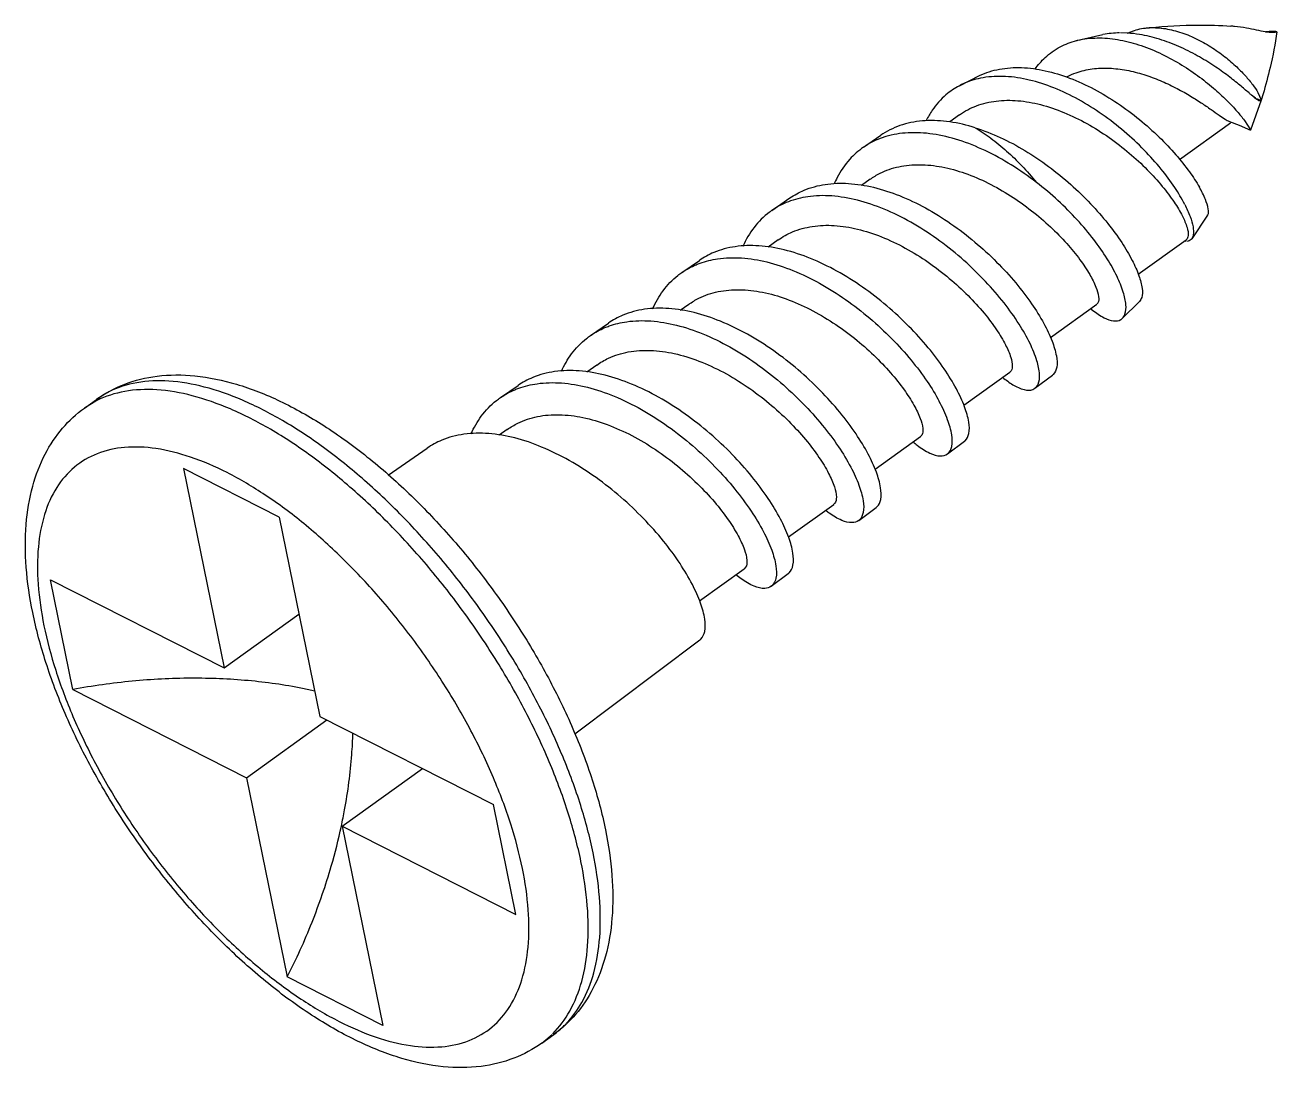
# Model space of a CAD drawing. Header units: millimetres. Extents: x 1367 to 2763, y -1119 to 322.
# Drawn here: x 1620.6 to 1629.56, y -7.83 to -0.37 of the extents above; entities that cross this region are included whole.
import ezdxf

# ---------------------------------------------------------------- set-up
doc = ezdxf.new("R2010")
doc.units = ezdxf.units.MM
doc.layers.add('02___PRT_ALL_AXES', color=7, linetype='Continuous')

msp = doc.modelspace()

# ---------------------------------------------------------------- linework, layer by layer
at = {"color": 7, "linetype": 'Continuous'}
for p, q in [((1628.492206499497, -0.4284236951310163), (1628.443242838221, -0.4269593521107709)), ((1627.459867047794, -0.7477032292905506), (1627.44029727998, -0.7513836130908658)), ((1629.407269833195, -0.8947131156108981), (1629.379899669504, -0.8721358150709193)), ((1629.396510461775, -0.8861379613107943), (1629.408086516858, -0.8933340378508206)), ((1629.411103886996, -0.8976778925105009), (1629.407269833195, -0.8947131156108981)), ((1629.425498394652, -0.8534224895309421), (1629.447734354755, -0.9057230148507074)), ((1629.412249320325, -0.895764807690739), (1629.446412272046, -0.9091930612512442)), ((1627.291376696427, -1.013246101810523), (1627.221038942771, -1.063889465090654)), ((1628.865323711092, -1.332668516050887), (1629.229455103741, -1.070492967251084)), ((1629.328838494002, -1.052997630130562), (1629.373414561815, -1.12157862327075)), ((1629.373031278352, -1.122698671831188), (1629.372676704508, -1.12276808749084)), ((1626.651480125081, -1.473973295670532), (1626.589240546738, -1.518785954330724)), ((1626.082436172997, -1.629060041631135), (1626.066877484285, -1.634788564590622)), ((1625.993067766518, -1.908890993270688), (1625.920473184764, -1.961159280911204)), ((1628.569665417475, -2.154298683810964), (1628.912699638699, -1.907313150350888)), ((1628.910555805029, -1.918787943250777), (1628.901201543827, -1.917850215891121)), ((1625.353171195158, -2.369618187130641), (1625.293054790112, -2.412902156951134)), ((1627.940957675652, -2.606969891750737), (1628.272803069871, -2.368040346750547)), ((1624.694755722558, -2.804538079290978), (1624.624565408281, -2.85507528835052)), ((1627.321860308315, -3.091862495751059), (1627.651512366814, -2.854512157650788)), ((1621.118821276781, -3.05807376729058), (1621.029247176026, -3.112331545491145)), ((1624.05485915373, -3.265265273150931), (1623.996950384615, -3.306959736370686)), ((1626.686235359106, -3.54951411283065), (1627.011615795454, -3.315239351510797)), ((1626.067116254439, -4.034422416570692), (1626.390321848805, -3.801713550011073)), ((1625.431429253011, -4.492118712250601), (1625.75042527746, -4.262440743871082)), ((1624.301268947929, -7.656789776850815), (1624.376064002812, -7.594049249551176))]:
    msp.add_line(p, q, dxfattribs=at)
msp.add_lwpolyline([(1629.222258097558, -1.06049716047113), (1629.292273073101, -1.086497126250663), (1629.372676641018, -1.122768237350954)], dxfattribs=at)
for points, start_tangent, end_tangent in [([(1628.436527535413, -0.4270066062708793), (1628.316923525191, -0.4390612202105331)], (-0.9999323860497306, -0.01162855661260936), (-0.980888079176051, -0.1945728041898899)), ([(1628.491020629378, -0.4293647143309727), (1628.51640837387, -0.4180084835510343), (1628.620464901854, -0.3921159546906665), (1628.622365428913, -0.3919008420908767)], (0.8964894892904508, 0.4430650015423775), (0.9938938297646918, 0.1103406323875024)), ([(1629.379899669504, -0.8721358150709193), (1629.362098816105, -0.856767573010643), (1629.296909203018, -0.8013709070709183), (1629.213012368003, -0.7348520637316369), (1629.111145955037, -0.6626598916310513), (1628.99183120764, -0.5899698160309299), (1628.859609419749, -0.5241514056316419), (1628.721055236623, -0.4721580018698432), (1628.5788917846, -0.438263672911603), (1628.492206499497, -0.4284236951317553)], (-0.7597978781316936, 0.6501593530716728), (-0.9981180463831766, 0.06132181898990928)), ([(1628.622365428913, -0.3919008420908767), (1628.734489525209, -0.3924118418307216), (1628.851177874508, -0.4163622562105047), (1628.96537580969, -0.4594734247510814), (1629.07644731475, -0.5188958814707121), (1629.177977132007, -0.5887876136708883), (1629.264705053552, -0.6619860220108649), (1629.335889074245, -0.7341021211110501), (1629.389595690234, -0.7994480508710922), (1629.425498394652, -0.853422489530999)], (0.993893830685443, 0.1103406240938315), (0.5004598357083367, -0.8657597546910949)), ([(1629.484989428841, -0.4208765016907137), (1629.479751473853, -0.4199667092507298), (1629.416631297841, -0.4072935011705567), (1629.342966182281, -0.3926451509911431), (1629.258894389531, -0.3807089620105444), (1629.232165794273, -0.3784406454906275)], (-0.9859196654974368, 0.1672196554996521), (-0.9976183221317216, 0.06897596209614391)), ([(1629.56192110123, -0.4189453346104983), (1629.528387790087, -0.4251294091108093), (1629.484989428841, -0.4208765016907137)], (-0.9037209734707269, -0.4281219477078022), (-0.9859196663605124, 0.1672196504109974)), ([(1629.56192110123, -0.4189453346104983), (1629.524866128347, -0.4166060530300228), (1629.485912685813, -0.4202622509511684), (1629.485029512572, -0.4204321490100256)], (-0.9920710168560615, 0.1256785483452939), (-0.9815517339914155, -0.1911967402924167)), ([(1627.831008670262, -0.6866729246311252), (1627.902814869034, -0.6033925273114846), (1628.010311296158, -0.5266927315100247), (1628.128205637454, -0.4816676043907364)], (0.5725169681175197, 0.8198928717933357), (0.9692763481231638, 0.2459743095711897)), ([(1628.128205637454, -0.4816676043907364), (1628.135950945819, -0.4797597392705484), (1628.275324946975, -0.4628854067499333), (1628.421524042431, -0.4743914670511913), (1628.570906009357, -0.5110960520111121), (1628.720991619768, -0.5702404422308973), (1628.864634377961, -0.6466228040707165), (1628.99438151242, -0.7325851467510347), (1629.107271286637, -0.8218411582309955), (1629.202886894236, -0.9101037071312703), (1629.277151683483, -0.9893580317306032), (1629.328838494002, -1.052997630130562)], (0.9692763475315047, 0.2459743119026575), (0.6002367976824284, -0.7998223469670898)), ([(1627.434217218477, -0.7321126508699081), (1627.575923500982, -0.6865973901108191), (1627.734163987137, -0.6754225534299394), (1627.903546579538, -0.6975103680307484), (1628.078448792592, -0.7502420608906277), (1628.253049047903, -0.8296710282706954), (1628.421568434023, -0.9306825864706525), (1628.578547927019, -1.047221624411236), (1628.719119083507, -1.172583956870199), (1628.839203504256, -1.299706369631053), (1628.935700590918, -1.421479946250543), (1629.006659356782, -1.531101136710845)], (0.9031608452612688, 0.4293023265566477), (0.4954571291599593, -0.8686323924218872)), ([(1628.057029785391, -0.7414783039706663), (1628.125762551157, -0.711501772610518), (1628.240551455433, -0.6844565612706219), (1628.361991867866, -0.6794782247717421), (1628.486007840307, -0.694040522291175), (1628.608622250925, -0.7248070012711878), (1628.726151027796, -0.7678365240508356), (1628.835374705719, -0.8188113471716179), (1628.933679213201, -0.8732753657499188), (1629.019159677242, -0.9268698077111139), (1629.090683003836, -0.9755542772707031), (1629.147907311526, -1.015801974271312), (1629.191258568498, -1.044759676071067), (1629.221867051855, -1.060365047450773), (1629.222259718073, -1.060492110951259)], (0.8842237220444217, 0.4670636031354932), (0.9521682449887203, -0.3055742679531447)), ([(1627.289413819999, -0.8047037375905575), (1627.193998608236, -0.869487885390754), (1627.095714910981, -0.9804180521499575), (1627.053079611439, -1.054157071550549)], (-0.8840119465240334, -0.4674643070896322), (-0.4422431515616207, -0.8968951972760506)), ([(1627.440297279979, -0.7513836130908658), (1627.316584850232, -0.7913183135107147), (1627.289413819999, -0.8047037375905575)], (-0.9797118401418848, -0.2004113526869231), (-0.8840119429005898, -0.4674643139418497)), ([(1628.902014473373, -1.653866339490946), (1628.830552665567, -1.533067048450562), (1628.733075923773, -1.401426206831161), (1628.611766377223, -1.265750077370967), (1628.469885253805, -1.1330807745112), (1628.311599624234, -1.010362536330263), (1628.141823623933, -0.90416706673102), (1627.966020902131, -0.8204105540311275), (1627.789945739925, -0.7640758864105237), (1627.619369124011, -0.7389951796498053), (1627.459867047793, -0.7477032292905506)], (-0.4560145376152347, 0.8899723262459143), (-0.9855638742011976, -0.1693040161057204)), ([(1627.29137673707, -1.013246157690787), (1627.412424452813, -0.9484581211509067), (1627.553115192517, -0.9143792942107893), (1627.707623763351, -0.912129105670715), (1627.870990896619, -0.9403642765311133), (1628.037879031217, -0.9963999302703996), (1628.202808757232, -1.076331467131126), (1628.360400959201, -1.175209918090673), (1628.505613879337, -1.287262955349888), (1628.633964727538, -1.406151660931869), (1628.741726043626, -1.525251656409978), (1628.826088234571, -1.637946114790225), (1628.88528121246, -1.737917672530671), (1628.918649832536, -1.819426414771101), (1628.926679953634, -1.877561637591157), (1628.912668000462, -1.907272053150905)], (0.8115758721938597, 0.5842470399349712), (-0.7923815822909267, -0.6100257601496246)), ([(1629.446543031248, -0.9107913384700623), (1629.440054362501, -0.9134203984909846), (1629.426859562874, -0.9085032912317956), (1629.41111854025, -0.8976582837113938)], (-0.7433027458598807, -0.6689551763736953), (-0.8010504554980299, 0.5985968323892125)), ([(1627.403459108791, -1.105759731871217), (1627.22043648779, -1.063751184950775), (1627.0455146253, -1.055658953231159), (1626.883219806368, -1.084297775810683), (1626.742011109883, -1.149893225011624), (1626.728298206137, -1.159061624251081)], (-0.9545151263735773, 0.2981624951667025), (-0.8227285996028629, -0.5684343861832359)), ([(1627.840562331613, -1.496466981950903), (1627.661289022398, -1.371944475090572), (1627.474018952438, -1.269473943430853), (1627.284646209511, -1.194399539351139), (1627.099143009276, -1.150956842390201), (1626.923317003289, -1.1421107158111), (1626.762605376534, -1.16944259917193), (1626.737038010855, -1.177770471771623)], (-0.7922642771111883, 0.6101781012241315), (-0.943679929567282, -0.3308597747262274)), ([(1627.403459108791, -1.105759731871217), (1627.581517287086, -1.174812883071013), (1627.758072438176, -1.268738750591069), (1627.927969314529, -1.38292383845112), (1628.086324949057, -1.511985683450803), (1628.228723663494, -1.649993172230438), (1628.351354388512, -1.79066731811065), (1628.451171768254, -1.927627074669886), (1628.526027783133, -2.054650043890774), (1628.57476082765, -2.165934296810974), (1628.597212225468, -2.256269493329796), (1628.594261997692, -2.321280099910496), (1628.578683502048, -2.348692252350133)], (0.9545151262982065, -0.2981624954079888), (-0.6783432008373574, -0.734745195205609)), ([(1627.403459108791, -1.105759731871217), (1627.515517360669, -1.180830107510587), (1627.627433489404, -1.272437572250965), (1627.736622486154, -1.378466204490564), (1627.840562331613, -1.496466981950903)], (0.859423937707284, -0.5112636260244869), (0.6324280312026439, -0.7746191227623728)), ([(1626.602657182338, -1.245741361990781), (1626.505073044252, -1.331677575690833), (1626.415351653973, -1.462512922349902), (1626.39431650428, -1.506819384410392)], (-0.822765020500836, -0.5683816684590199), (-0.3980255992282999, -0.9173743087524051)), ([(1626.737038010855, -1.177770471771623), (1626.621846874717, -1.233076617190818), (1626.602657182338, -1.245741361990781)], (-0.9436799312968033, -0.3308597697932781), (-0.8227650235506262, -0.5683816640442736)), ([(1626.651495819729, -1.473995111731824), (1626.722769080784, -1.430937085070923), (1626.856139743693, -1.384649628751617), (1627.004954465119, -1.369994308809851), (1627.164541092854, -1.386190938850973), (1627.329769040276, -1.431114666630947), (1627.49527438364, -1.501392095290726), (1627.655694606357, -1.592551689450943), (1627.805902665095, -1.699221717411206), (1627.941230202421, -1.815367014711342), (1628.057670170201, -1.934554094091141), (1628.152050057637, -2.050232986430615), (1628.222168274012, -2.156023447951156), (1628.266887783254, -2.245993029250144), (1628.28618303041, -2.314914905630189), (1628.281138244965, -2.358494229190796), (1628.272056243826, -2.366892228650499)], (0.8117178521755294, 0.5840497653963622), (-0.8382601976397764, -0.5452704292852523)), ([(1626.077550884314, -1.607996657290755), (1626.178191536477, -1.552930592670805), (1626.328774943707, -1.511116048410713), (1626.496047685119, -1.504436470710857), (1626.67510465491, -1.5320069870711), (1626.860617756079, -1.591632740311184), (1627.047021952726, -1.679903323230633), (1627.228688645533, -1.792299489091533), (1627.400175894632, -1.92337146723105), (1627.55646252643, -2.066974055310993), (1627.693112451241, -2.216490713351163), (1627.806421802983, -2.36505649699086), (1627.893592652275, -2.50584612905061), (1627.952848131935, -2.632355873490837), (1627.983483094802, -2.738639638570589), (1627.985884385394, -2.819509062811221), (1627.961534746522, -2.870764731190775), (1627.955672416363, -2.875477106831681)], (0.8234864887493675, 0.5673358818612109), (-0.8174247482429681, -0.5760353990510656)), ([(1628.455220073585, -2.470436372589916), (1628.474384096734, -2.440274987650241), (1628.481013522126, -2.373644287790171), (1628.462388039952, -2.28235212849097), (1628.417679744809, -2.170614764970537), (1628.347042649613, -2.043447856490616), (1628.251573526351, -1.906419171950915), (1628.13329497449, -1.765497818030667), (1627.995085304261, -1.62682430823088), (1627.840562331613, -1.496466981950903)], (0.7138844174095151, 0.7002635493725754), (-0.792264277896141, 0.6101781002049373)), ([(1627.830054829137, -2.969234435190742), (1627.852545322624, -2.941308580450709), (1627.862944354412, -2.871491285491174), (1627.844175131096, -2.772829839430869), (1627.795306836655, -2.650481775770004), (1627.716620387473, -2.510551616210591), (1627.609600393225, -2.359861658510795), (1627.476884499155, -2.205682891430911), (1627.322154366651, -2.055432005750276), (1627.149971457278, -1.916358501831041), (1626.965597053356, -1.79526341763119), (1626.774804000851, -1.698240088690682), (1626.583631246299, -1.630412434149889), (1626.398116804011, -1.59572232573089), (1626.224073591009, -1.596786687331701), (1626.082436172997, -1.629060041631078)], (0.7828694569859347, 0.6221859957589433), (-0.9431762514393642, -0.3322928809360645)), ([(1629.065316196552, -1.730298716470656), (1629.066787806521, -1.72852284753094), (1629.070114835667, -1.687594344171089), (1629.050397742765, -1.619933387290644), (1629.006659356782, -1.531101136710845)], (0.6717768856640212, 0.7407535459837832), (-0.4954571288605395, 0.8686323925926726)), ([(1625.948540880715, -1.69698326113064), (1625.931229228772, -1.709417947970564), (1625.820947600215, -1.818900225831499), (1625.741272753213, -1.954518130870952)], (-0.8234657805259663, -0.5673659386170102), (-0.4048684699005883, -0.9143749351772262)), ([(1626.066877484285, -1.634788564590622), (1625.948540880715, -1.69698326113064)], (-0.9334291416574867, -0.3587618116586098), (-0.8234657818222579, -0.5673659367355938)), ([(1628.902014473373, -1.653866339490946), (1628.940918782151, -1.741668848670656), (1628.961332751998, -1.815591032549833), (1628.963040266993, -1.871233504450743), (1628.952255861331, -1.900312056910593)], (0.4560145361081158, -0.8899723270181494), (-0.5818187676296562, -0.81331846261714)), ([(1625.993073633908, -1.908899151751143), (1626.095834863495, -1.851274893111736), (1626.237505504708, -1.811811926570954), (1626.394283494424, -1.80546576197105), (1626.561107402587, -1.831073572071659), (1626.732484895743, -1.886065547430803), (1626.902736124982, -1.96658170085027), (1627.066244784502, -2.067645336670807), (1627.217705787137, -2.183385366811194), (1627.352358558207, -2.307297537069985), (1627.466195770211, -2.432532976210609), (1627.55613830305, -2.552201223031147), (1627.620168827772, -2.65967436089079), (1627.657418212249, -2.748878817990885), (1627.668201040571, -2.814561978470579), (1627.65399882361, -2.852521935570735), (1627.651437114233, -2.854395536090806)], (0.8118909881274593, 0.5838090641617494), (-0.8402521668038611, -0.5421958098154359)), ([(1627.268069450692, -2.974224862090978), (1627.18084167748, -2.831130434030797), (1627.067126075584, -2.680114279371082), (1626.928921985738, -2.527206607030621), (1626.770880485717, -2.380515302750041), (1626.597473778929, -2.246637396770438), (1626.413765721161, -2.131734108670003), (1626.224719363155, -2.04107253739096), (1626.036657991753, -1.979616782731796), (1625.855107166127, -1.950775019231628), (1625.685466527509, -1.956805339910147), (1625.532956068003, -1.998565858370625), (1625.43016794489, -2.054596173029836)], (-0.4719426436243779, 0.8816292537846243), (-0.8235079583138187, -0.5673047175846555)), ([(1628.952255861331, -1.900312056910593), (1628.947506879216, -1.905840140851183), (1628.917449984794, -1.918595004850999)], (-0.581818778779312, -0.8133184546410774), (-0.9961658645349502, -0.08748468629043234)), ([(1625.435344368372, -2.074366257951738), (1625.56001740833, -2.043438402610832), (1625.731547004303, -2.037521111930232), (1625.911974410795, -2.066378036689798), (1626.098676635818, -2.12732936513089), (1626.289693957609, -2.218884104550284), (1626.47577416458, -2.335499433930067), (1626.648105747772, -2.468824917850611), (1626.805018697858, -2.614533582489912), (1626.944438342812, -2.768808963551123), (1627.059614058605, -2.922046157710497), (1627.146232226754, -3.064533581650153)], (0.9410988337754747, 0.3381316090909601), (0.4711572749448698, -0.882049217598726)), ([(1625.095020337314, -2.402617475970942), (1625.169863931594, -2.272254521050968), (1625.275678197991, -2.162552937050691), (1625.304384465191, -2.141367891790651)], (0.4016330872962494, 0.9158006678250915), (0.8234257049248433, 0.5674240993022988)), ([(1625.304384465191, -2.141367891790651), (1625.405828714931, -2.085874472170303), (1625.435344368372, -2.074366257951738)], (0.8234257047078771, 0.5674240996171526), (0.9410988328374582, 0.3381316117016774)), ([(1625.353188022658, -2.369641575450828), (1625.42652905199, -2.325483921830823), (1625.563367548944, -2.278701043591241), (1625.716224185082, -2.264742204351023), (1625.880250245136, -2.282796796130583), (1626.050121210959, -2.330658800990591), (1626.220270342331, -2.404826475871005), (1626.385132270668, -2.500658341610801), (1626.53938592712, -2.612578572430607), (1626.678186233715, -2.734322657111193), (1626.797374440859, -2.859212541951024), (1626.893657989719, -2.980449144791351), (1626.964752135063, -3.091409443570797), (1627.009477206891, -3.185935162570786), (1627.027807414073, -3.258600447770164), (1627.020869137377, -3.304946931150766), (1627.010912728532, -3.314170829391628)], (0.8117319215481203, 0.584030211153324), (-0.8353841833583754, -0.5496665045231156)), ([(1626.637377435479, -3.441709156990783), (1626.550197274562, -3.297187213370876), (1626.434127374603, -3.141780810950536), (1626.293526467088, -2.98532730369061), (1626.135221944998, -2.837554952550704), (1625.961319216854, -2.702315169689768), (1625.773509849015, -2.583975586710608), (1625.580706074099, -2.490995917450732), (1625.39226640779, -2.428991695511172), (1625.210178633795, -2.399461802830615), (1625.037098606575, -2.40511174327105), (1624.881566095697, -2.447713542750648), (1624.779274806751, -2.503617375570798)], (-0.4679233158479332, 0.8837690707904838), (-0.8234301529166388, -0.5674176444803961)), ([(1628.229101950775, -2.39985510659119), (1628.243066576127, -2.411173211970777), (1628.324887761227, -2.464892898790822), (1628.393303707714, -2.487532856050734), (1628.444268731509, -2.478972215310591), (1628.455220073585, -2.470436372589916)], (0.7690607523171175, -0.6391756873078244), (0.7138844187611855, 0.7002635479946137)), ([(1624.784632690374, -2.524290064730508), (1624.909517835571, -2.493836970950724), (1625.083057018586, -2.488449801130514), (1625.265460501897, -2.518294046750839), (1625.454444888971, -2.580743159850613), (1625.647653301137, -2.674202767190764), (1625.835708038044, -2.792980434130527), (1626.009708119316, -2.92856006899035), (1626.168284931955, -3.076849025650858), (1626.309042659071, -3.233758582291216), (1626.42517429118, -3.389538915891194), (1626.512365155656, -3.534371305931018)], (0.942703500892678, 0.333631697242167), (0.4671400298364984, -0.8841833477986089)), ([(1624.442824499208, -2.848440351150771), (1624.514800662094, -2.724514033090713), (1624.621684664736, -2.613693388590718), (1624.650261437658, -2.592617631910798)], (0.4106981775091224, 0.9117713567505208), (0.8234248702047056, 0.5674253106166165)), ([(1624.650261437658, -2.592617631910798), (1624.753441675791, -2.536325603270484), (1624.784632690374, -2.524290064730508)], (0.8234248680019484, 0.5674253138131697), (0.9427035014908467, 0.3336316955519924)), ([(1624.694771485803, -2.804559994410852), (1624.778712097693, -2.755204995331155), (1624.921051170393, -2.709986073830692), (1625.07982469588, -2.699139387371019), (1625.249881213771, -2.721700523350705), (1625.425583544616, -2.775233322049985), (1625.601058654669, -2.855940846691169), (1625.770457370985, -2.958836104450143), (1625.92821239966, -3.077964906070974), (1626.069283331635, -3.206670869131926), (1626.189377777751, -3.337890779411168), (1626.28513902134, -3.464467211550641), (1626.354291900548, -3.579464568551089), (1626.395740646716, -3.676474580271019), (1626.40961442644, -3.74989781163049), (1626.397258736142, -3.795188810710329), (1626.389937178515, -3.801094953330903)], (0.8118456788841686, 0.5838720696155137), (-0.8492001507113247, -0.5280711164529486)), ([(1626.010024074996, -3.906718760371518), (1625.921552603475, -3.758793612990758), (1625.804470063951, -3.600983644130906), (1625.663748239727, -3.443317545950663), (1625.504698659431, -3.293699072010895), (1625.327939071379, -3.155174987870737), (1625.138108747451, -3.034641873591795), (1624.944339168017, -2.940264942711224), (1624.75453446761, -2.87680697971075), (1624.569239290831, -2.845824392451163), (1624.393813837778, -2.850807930869792), (1624.236824636893, -2.893143957451798), (1624.131957666038, -2.950170002909886)], (-0.4640360707650927, 0.885816304336793), (-0.823525943041346, -0.5672786098010941)), ([(1621.115878531833, -3.049859214251114), (1621.31494510093, -2.942069823531824), (1621.549920973375, -2.883344617130547), (1621.819712752803, -2.880960491850033), (1622.117320537065, -2.940965314690743), (1622.428799050518, -3.062187350630552), (1622.742462979942, -3.237639654031341), (1623.051342313927, -3.459840355170968), (1623.350327039814, -3.722144290811343), (1623.63453334719, -4.018211938450804), (1623.898986892461, -4.341587900791751), (1624.13871687273, -4.685581957529735), (1624.348908575797, -5.04333731771078), (1624.524993468723, -5.407978643289766), (1624.662628126163, -5.772761523070471), (1624.757499335952, -6.130978802570894)], (0.8115333405787152, 0.5843061159436475), (0.2000798223317573, -0.9797796000609996)), ([(1624.668961031951, -6.295264770671224), (1624.58060122899, -5.956554178090983), (1624.451392127499, -5.603672168591288), (1624.284220498411, -5.244502394170581), (1624.082820078263, -4.887066692991198), (1623.851689984258, -4.539350017329866), (1623.595992941678, -4.209119390011097), (1623.32143710013, -3.903747963670526), (1623.034163313488, -3.630065833869935), (1622.740585892017, -3.394182711531016), (1622.447260877954, -3.20136629503088), (1622.160742497471, -3.055925079690837), (1621.887430067225, -2.961107364831037), (1621.633429815752, -2.919031426630568), (1621.404412679177, -2.930637283531155), (1621.205497539798, -2.995666338130945), (1621.115924772522, -3.049923450851111)], (-0.2000798224854498, 0.9797796000296143), (-0.8115918038250977, -0.5842249087157483)), ([(1624.136999088521, -2.969791594351022), (1624.268081739741, -2.937480294991133), (1624.443521340603, -2.932420302571813), (1624.627962005492, -2.963088925510988), (1624.819076002233, -3.026828495770928), (1625.014474300791, -3.122034226110827), (1625.204649559244, -3.24292487079083), (1625.380580693286, -3.380853413831119), (1625.540865772774, -3.531674057070973), (1625.683075943008, -3.691258205771192), (1625.800305731412, -3.849699847230681), (1625.888186851058, -3.997027479930807)], (0.9402084770568456, 0.3405995003966492), (0.4632935837457837, -0.8862048607742955)), ([(1627.599789869294, -2.892346318711134), (1627.67279179085, -2.944624050070502), (1627.753783665954, -2.979811066309935), (1627.815090858559, -2.978299438651106), (1627.830054829137, -2.969234435190742)], (0.7728005093241921, -0.6346490154315767), (0.782869456968064, 0.6221859957814293)), ([(1624.58228343544, -6.357672865311201), (1624.493923650261, -6.018962323530445), (1624.364714530973, -5.666080258150373), (1624.197542401503, -5.306909515990924), (1623.996141420015, -4.949473052810959), (1623.765010713883, -4.601755777711219), (1623.509313366499, -4.271525109751678), (1623.234761086037, -3.966157691531293), (1622.947487449251, -3.692475447431093), (1622.653909016844, -3.45659133195079), (1622.360583832611, -3.263774709711583), (1622.07406458092, -3.118333037169918), (1621.800751640119, -3.023515243571069), (1621.546750616493, -2.981439419670892), (1621.317735382377, -2.993045324830632), (1621.118821276781, -3.05807376729058)], (-0.2000798225238264, 0.9797796000217776), (-0.8938354558014053, -0.4483951136579148)), ([(1623.796408972128, -3.296841897830177), (1623.869464990617, -3.170245831491115), (1623.977299961632, -3.058243878711096), (1624.006144491191, -3.036964878850654)], (0.4070945067473443, 0.9133860424684279), (0.8234304877704303, 0.5674171585440043)), ([(1624.006144491191, -3.036964878850654), (1624.110360477825, -2.980171588831695), (1624.136999088521, -2.969791594351022)], (0.8234304829254504, 0.5674171655749938), (0.9402084793665028, 0.3405994940209522)), ([(1627.326873666337, -3.347884074130661), (1627.330339247411, -3.345193523250032), (1627.357381928923, -3.294393119390861), (1627.357085427102, -3.212960048831064), (1627.327417894361, -3.104016629430475), (1627.268069450692, -2.974224862090978)], (0.8121168653645225, 0.5834948131650377), (-0.4719426425937109, 0.8816292543363479)), ([(1620.659694381982, -4.575734427670795), (1620.613412074228, -4.249941292111203), (1620.612943876032, -3.944603152470904), (1620.65952399624, -3.671283897230751), (1620.748823837951, -3.440701348491189), (1620.873634230949, -3.255275026430922), (1621.029200935321, -3.112267308891091)], (-0.2000798226334691, 0.9797795999993875), (0.8115333407665453, 0.5843061156827735)), ([(1627.204744883412, -3.439649504010731), (1627.207256029018, -3.437723698870627), (1627.235263333939, -3.386800206610928), (1627.23533326522, -3.304510084170943), (1627.205812580032, -3.195258585630086), (1627.146232226754, -3.064533581650153)], (0.8096513219224886, 0.5869111831522442), (-0.4711572756589501, 0.8820492172172912)), ([(1624.054877129317, -3.265290259131802), (1624.130312660439, -3.220021998130619), (1624.27062405875, -3.172752783550891), (1624.427526417035, -3.159499500430684), (1624.595994291936, -3.179420715351057), (1624.770509137211, -3.230228876370802), (1624.945301358115, -3.308293533551591), (1625.114602761947, -3.408802984551016), (1625.272898350878, -3.525977070750514), (1625.415166486454, -3.653321779230851), (1625.537096936015, -3.78391440349094), (1625.635277351793, -3.910706753410636), (1625.707340131215, -4.026833117550837), (1625.75206329552, -4.125909551350674), (1625.769421132274, -4.202311417850865), (1625.760582503782, -4.25141712355105), (1625.749761367165, -4.261441053210547)], (0.8117464642869379, 0.584009997960356), (-0.8330299077164863, -0.5532279574008008)), ([(1625.379332062315, -4.374203055269845), (1625.290889600139, -4.224843343831822), (1625.172766844254, -4.064234538810638), (1625.029376549377, -3.902473267211121), (1624.867700408409, -3.74958882571093), (1624.690200423057, -3.609747825230784), (1624.498297629317, -3.487133089510849), (1624.301113256086, -3.390501116151086), (1624.108260664907, -3.325706513709861), (1623.922160229391, -3.294363647770865), (1623.745169486086, -3.299154204610772), (1623.586102603316, -3.34200932083013), (1623.481034781951, -3.399214398189883)], (-0.4602352116857336, 0.8877970206779182), (-0.8234348851568222, -0.567410777044965)), ([(1624.163589002324, -6.406986574151119), (1624.079885141276, -6.089396691170236), (1623.956018505596, -5.757882091311217), (1623.795098738533, -5.420932968410284), (1623.60109903763, -5.086874728730777), (1623.378796198019, -4.76393155698986), (1623.133665298904, -4.460057092351349), (1622.871743658652, -4.182735518471191), (1622.599483202408, -3.938798051051094), (1622.323604173281, -3.734262254890723), (1622.050896517008, -3.574156347010671), (1621.788065130058, -3.462414330210208), (1621.541573230344, -3.401786625711907), (1621.317490427311, -3.393772653931023), (1621.121349422588, -3.438574542990409), (1620.957981567968, -3.535088777191049), (1620.831410495236, -3.680938206090673), (1620.744753541301, -3.872530898849959), (1620.700145032598, -4.105150766350562), (1620.698683608025, -4.373046397691155), (1620.740329404863, -4.669286214151157)], (-0.2000798224100163, 0.9797796000450185), (0.2000798224100163, -0.9797796000450185)), ([(1626.958482508278, -3.354143817771842), (1626.988051760788, -3.377722647931137), (1627.079466063609, -3.434245283170526), (1627.154072228855, -3.454132995490795), (1627.204744883412, -3.439649504010731)], (0.7666089643145765, -0.6421142389267915), (0.8096513227789409, 0.5869111819707572)), ([(1626.694583737124, -3.822649555890507), (1626.700301856231, -3.818071289710929), (1626.726730099027, -3.76556672365075), (1626.726028548488, -3.681532581330998), (1626.695941717633, -3.570931184551114), (1626.637377435479, -3.441709156990783)], (0.8148870901101368, 0.5796197291085199), (-0.4679233146740522, 0.8837690714120108)), ([(1626.512365155656, -3.534371305931018), (1626.571146849113, -3.664487662411034), (1626.601138976075, -3.775666340231624), (1626.601530105595, -3.859947500090698), (1626.574739193973, -3.91242101719115), (1626.569283827695, -3.916771620631039)], (0.4671400308792822, -0.8841833472476756), (-0.8143747229030679, -0.5803393926803105)), ([(1626.569283827695, -3.916771620631039), (1626.523330912234, -3.931938468630619), (1626.449510379163, -3.915911175311066), (1626.358585478454, -3.863397993570857), (1626.332684219618, -3.843869101970881)], (-0.8143747216388969, -0.5803393944542877), (-0.7850320830857884, 0.6194551061424775)), ([(1626.065699444974, -4.294990279990429), (1626.071180571925, -4.290626905430827), (1626.098953815853, -4.236593531150561), (1626.098799335588, -4.150709928470519), (1626.069102216941, -4.038864612410748), (1626.010024074996, -3.906718760371518)], (0.8140237829863002, 0.5808315424739542), (-0.4640360713235239, 0.8858163040442582)), ([(1625.888186851058, -3.997027479930807), (1625.947142750425, -4.129128457790898), (1625.97704480643, -4.242223718011132), (1625.977006673412, -4.328206240991108), (1625.949376576281, -4.382054106371015), (1625.943573181743, -4.386697122231112)], (0.4632935853993471, -0.8862048599098394), (-0.8140376655109961, -0.5808120859016346)), ([(1625.433478974599, -4.769800224450023), (1625.439405533725, -4.765056975110838), (1625.46781104715, -4.710246739291165), (1625.468310815013, -4.622921798371067), (1625.438520922856, -4.508169848550779), (1625.379332062315, -4.374203055269845)], (0.8135773708595143, 0.5814566721823048), (-0.4602352122611968, 0.8877970203795973)), ([(1625.943573181743, -4.386697122231112), (1625.896974219816, -4.402428787490749), (1625.821719818624, -4.386912735210785), (1625.728927370226, -4.334311913310898), (1625.691310572212, -4.305784675470704)], (-0.8140376645220998, -0.580812087287623), (-0.7778845021914328, 0.6284072733907421)), ([(1624.301315186086, -7.656854015990461), (1624.102248617004, -7.764643406710547), (1623.867272744559, -7.823368613111029), (1623.597480965116, -7.825752738390861), (1623.299873180854, -7.765747915550833), (1622.988394664869, -7.644525879611024), (1622.67473073543, -7.469073576211031), (1622.36585140146, -7.246872875070608), (1622.066866678105, -6.984568939431028), (1621.782660368197, -6.688501291790772), (1621.51820682294, -6.36512532945062), (1621.278476845189, -6.021131275250696), (1621.06828513959, -5.663375912530114), (1620.892200246649, -5.298734586951127), (1620.754565589224, -4.933951707171104), (1620.659694381982, -4.575734427670795)], (-0.8115333405787152, -0.5843061159436475), (-0.2000798223317573, 0.9797796000609996)), ([(1620.740329404863, -4.669286214151157), (1620.824033265897, -4.986876097131244), (1620.947899901577, -5.318390696991059), (1621.108819668639, -5.655339822430847), (1621.302819369528, -5.989398062110354), (1621.525122209153, -6.312341231310143), (1621.770253108283, -6.616215695950928), (1622.032174748506, -6.893537269831086), (1622.30443520475, -7.1374747372505), (1622.580314233891, -7.342010533410871), (1622.85302189015, -7.502116443829777), (1623.115853277115, -7.613858458089794), (1623.362345176814, -7.674486162591052), (1623.586427979847, -7.682500134371253), (1623.78256898457, -7.637698245311071), (1623.94593683919, -7.541184011110431), (1624.072507911936, -7.395334582210921), (1624.159164865886, -7.203741889450043), (1624.203773374574, -6.971122021950919), (1624.205234799133, -6.703226390611121), (1624.163589002324, -6.406986574151119)], (0.2000798224100163, -0.9797796000450185), (-0.2000798224100163, 0.9797796000450185)), ([(1624.757499335952, -6.130978802570894), (1624.803781643691, -6.456771940670819), (1624.804249839355, -6.762110077770672), (1624.757669719147, -7.035429333010939), (1624.668369879967, -7.266011881751183), (1624.54355948697, -7.451438203809971), (1624.387992780066, -7.594445921351166)], (0.2000798226334691, -0.9797795999993875), (-0.8115333407665453, -0.5843061156827735)), ([(1624.380927312864, -7.589260338630993), (1624.502216587694, -7.427694586071198), (1624.587334545467, -7.215699643030916), (1624.62951644486, -6.96280029361003), (1624.627820105852, -6.674645721330876), (1624.58228343544, -6.357672865311201)], (0.7088638632822022, 0.7053453220463232), (-0.2000798233004853, 0.9797795998631769)), ([(1624.479853284698, -7.51433670133008), (1624.588894811597, -7.365285366211651), (1624.674012291849, -7.153290994670328), (1624.716194038839, -6.900392209130928), (1624.714497704924, -6.612237659711127), (1624.668961031951, -6.295264770671224)], (0.6899482947816503, 0.72385865369414), (-0.2000798215599859, 0.9797796002186024)), ([(1624.387946605413, -7.594381639031894), (1624.462742518815, -7.531640258290622), (1624.479853284698, -7.51433670133008)], (0.8115917348634392, 0.5842250045156857), (0.6899482984012294, 0.7238586502441262))]:
    msp.add_spline(points, degree=3, dxfattribs=dict(at, start_tangent=start_tangent, end_tangent=end_tangent))
at = {"layer": '02___PRT_ALL_AXES', "color": 7, "linetype": 'Continuous'}
for p, q in [((1628.128205274239, -0.4816659813309343), (1628.316923456623, -0.4390630566311984)), ((1627.289405991723, -0.8046887388911159), (1627.434216570786, -0.7321112919706252)), ((1629.462337261801, -0.8639527300910572), (1629.448336103618, -0.9094006605305367)), ((1629.448336103618, -0.9094006605305367), (1629.373031882882, -1.122699172211071)), ((1626.602653727932, -1.245731483931081), (1626.728382874506, -1.158996717090645)), ((1625.948538650591, -1.696975453170694), (1626.077544275227, -1.607980393671028)), ((1629.065618227956, -1.73057256911062), (1628.952172008307, -1.900251937650808)), ((1625.304421831133, -2.141322080351017), (1625.430150977692, -2.054587313510638)), ((1628.578969061557, -2.348955736710536), (1628.455420421167, -2.47064038031084)), ((1624.650306753792, -2.59256604959063), (1624.779312378429, -2.503570990090964)), ((1624.006189934335, -3.036912676770953), (1624.131919080894, -2.950177909930574)), ((1627.830470474735, -2.969760047551119), (1627.955787587569, -2.875642074751056)), ((1621.029200935322, -3.112267308891148), (1621.115878531848, -3.049859214251114)), ((1623.201790529674, -3.591830906530788), (1623.48108048163, -3.399161586510957)), ((1627.204770158954, -3.439685058930706), (1627.326904473994, -3.347957490290582)), ((1621.738177579326, -3.54536893189055), (1622.029420766215, -4.971570377170963)), ((1622.42282949933, -3.892909003890964), (1621.738177579326, -3.54536893189055)), ((1626.569357452136, -3.916904449931167), (1626.694674564969, -3.822786474590657)), ((1622.42282949933, -3.892909003890964), (1622.71407268622, -5.319110451711083)), ((1625.943657133808, -4.386829461310754), (1626.065791448847, -4.295101890130923)), ((1620.9468956821, -5.126221365810579), (1620.786470724815, -4.340629406391088)), ((1620.786470724815, -4.340629406391088), (1622.029420766215, -4.971570377170963)), ((1622.029420766215, -4.971570377170963), (1622.564437775938, -4.586356740690633)), ((1624.538023894791, -5.442514106350984), (1625.433561539838, -4.769930876970705)), ((1620.9468956821, -5.126221365810579), (1622.189845720954, -5.757162339130844)), ((1622.189845720954, -5.757162339130844), (1622.763442353789, -5.344171270270579)), ((1622.71407268622, -5.319110451711083), (1623.957022725073, -5.950051422490901)), ((1622.874497640958, -6.104702411130575), (1623.448094273794, -5.691711342270992)), ((1622.189845720954, -5.757162339130844), (1622.481088907829, -7.183363784410574)), ((1624.117447682358, -6.735643381911132), (1623.957022725073, -5.950051422490901)), ((1622.874497640958, -6.104702411130575), (1623.165740827833, -7.530903856410987)), ((1622.874497640958, -6.104702411130575), (1624.117447682358, -6.735643381911132)), ((1623.165740827833, -7.530903856410987), (1622.481088907829, -7.183363784410574)), ((1624.301315186087, -7.656854015990518), (1624.387992780081, -7.594445921351223))]:
    msp.add_line(p, q, dxfattribs=at)
for points, start_tangent, end_tangent in [([(1628.62236546701, -0.3919014237507099), (1628.650968330817, -0.3888527735111893), (1628.99837834719, -0.3706409303298415), (1629.232165918736, -0.3784392662709024)], (0.993931214087344, 0.1100033711431545), (0.9976158843457159, -0.06901121141608188)), ([(1629.56192110123, -0.4189453346104983), (1629.512844575052, -0.6754239758307676), (1629.4623372618, -0.8639527300910004)], (-0.144973321412343, -0.9894355643894521), (-0.2875607107108492, -0.9577624119036366)), ([(1622.678528121796, -5.136959190411176), (1622.589677997231, -5.118152834830653), (1622.201481402538, -5.062715673670482), (1621.792525791701, -5.045484133331342), (1621.371388317995, -5.066805355610654), (1620.9468956821, -5.126221365810579)], (-0.9754622050305569, 0.2201669515547781), (-0.9833899360431629, -0.1815054646257905)), ([(1622.868277315567, -6.103133511551164), (1622.891317520952, -5.987528215710995), (1622.942727852474, -5.591471514810678), (1622.950667084755, -5.436608913690748)], (0.2098271898858621, 0.9777384877279828), (0.02796637529636438, 0.9996088644328756)), ([(1622.481088907829, -7.183363784410517), (1622.658054080959, -6.791909695590789), (1622.795758143875, -6.39049351087067), (1622.868277315567, -6.103133511551164)], (0.4538337083735068, 0.8910863960043106), (0.2098271882834095, 0.9777384880718765))]:
    msp.add_spline(points, degree=3, dxfattribs=dict(at, start_tangent=start_tangent, end_tangent=end_tangent))

doc.saveas('drawing.dxf')
